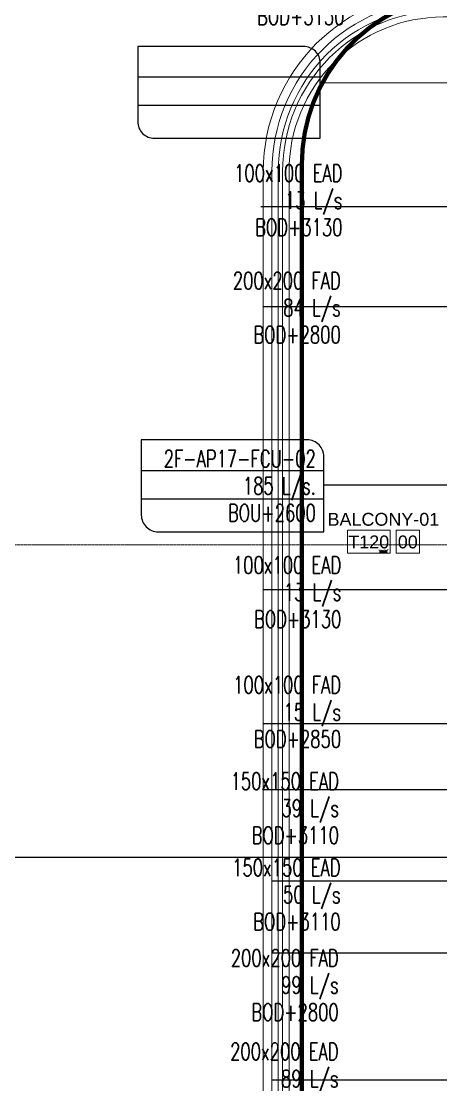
# Model space of a CAD drawing. Header units: millimetres. Extents: x -9226 to 166212, y -13 to 97274.
# Drawn here: x 24324 to 29222, y 68828 to 81230 of the extents above; entities that cross this region are included whole.
import ezdxf
from ezdxf.enums import TextEntityAlignment as Align

# ---------------------------------------------------------------- set-up
doc = ezdxf.new("R2010")
doc.units = ezdxf.units.MM
doc.linetypes.add('23491-A-XR-GRID$0$23288-XR-Unit GRIDS$0$CENTER2', pattern=[28.575, 19.05, -3.175, 3.175, -3.175])
doc.layers.get('0').update_dxf_attribs({"color": 8})
for name, color, linetype in [('0-AC TEXT', 7, 'Continuous'), ('1.INS', 8, 'Continuous'), ('1.STR', 8, 'Continuous'), ('23491-GN-XR-PLOT LIMIT$0$RETAIL', 8, 'Continuous'), ('cloud', 15, 'Continuous'), ('FAD', 3, 'Continuous'), ('TAGGING', 7, 'Continuous')]:
    doc.layers.add(name, color=color, linetype=linetype)
for name, color, linetype, lineweight in [('1.TAGGING', 7, 'Continuous', 5), ('1.XREF', 8, 'Continuous', 9), ('23491-A-XR-GRID$0$G-ANNO-GRID', 8, '23491-A-XR-GRID$0$23288-XR-Unit GRIDS$0$CENTER2', 0), ('23491-XR-AR-2ND FLOOR PLAN$0$23491-XR-AR-TYP FLOOR 2ND TO 18TH$0$23491-XR-AR-TYP-FLOOR$0$A-FLOR-HRAL', 8, 'Continuous', 15), ('23491-XR-AR-2ND FLOOR PLAN$0$23491-XR-AR-TYP FLOOR 2ND TO 18TH$0$23491-XR-AR-TYP-FLOOR$0$A-FLOR-PN00', 8, 'Continuous', 5), ('23491-XR-AR-2ND FLOOR PLAN$0$23491-XR-AR-TYP FLOOR 2ND TO 18TH$0$23491-XR-AR-TYP-FLOOR$0$A-FLOR-PN01', 8, 'Continuous', 9), ('23491-XR-AR-2ND FLOOR PLAN$0$A-FLOR-IDEN', 8, 'Continuous', 9), ('23491-XR-AR-2ND FLOOR PLAN$0$A-FLOR-IDEN @ 10', 8, 'Continuous', 9), ('23491-XR-AR-2ND FLOOR PLAN$0$A-FLOR-IDEN @ 100', 8, 'Continuous', 9), ('23491-XR-AR-2ND FLOOR PLAN$0$A-FLOR-IDEN @ 5', 8, 'Continuous', 9), ('23491-XR-AR-2ND FLOOR PLAN$0$A-FLOR-IDEN @ 8', 8, 'Continuous', 9), ('23491-XR-AR-2ND FLOOR PLAN$0$A-WALL-CAVI', 8, 'Continuous', 15), ('A-ANNO-DIMS', 8, 'Continuous', 9), ('MH SLAB', 15, 'Continuous', 0)]:
    doc.layers.add(name, color=color, linetype=linetype, lineweight=lineweight)
doc.styles.add('23491-XR-AR-2ND FLOOR PLAN$0$SDC-TEXT_4_2', font='arial.ttf')
doc.styles.add('ROMANS', font='isocp.shx', dxfattribs={"width": 0.8})
doc.styles.add('ROMANS100', font='romans.shx', dxfattribs={"width": 0.7, "height": 100})
doc.dimstyles.new('JSE', dxfattribs={"dimtxt": 50, "dimasz": 150, "dimexe": 0.18, "dimexo": 0.0625, "dimgap": 50, "dimtad": 0, "dimdec": 0, "dimrnd": 5, "dimzin": 0, "dimdsep": 46, "dimtxsty": 'ROMANS', "dimcen": 0.09, "dimclrd": 7, "dimclre": 7, "dimclrt": 7, "dimadec": 0, "dimazin": 0, "dimtfac": 1, "dimtdec": 0, "dimtofl": 0, "dimtmove": 0, "dimatfit": 3, "dimfxl": 1, "dimtolj": 1, "dimtzin": 0, "dimarcsym": 1})
doc.dimstyles.new('JSE-1.25', dxfattribs={"dimtxt": 200, "dimasz": 150, "dimexe": 0.18, "dimexo": 0.0625, "dimgap": 20, "dimtad": 1, "dimdec": 0, "dimrnd": 5, "dimzin": 0, "dimdsep": 46, "dimtxsty": 'ROMANS', "dimcen": 0.09, "dimclrd": 256, "dimclre": 256, "dimclrt": 7, "dimadec": 0, "dimazin": 0, "dimtfac": 1, "dimtdec": 0, "dimtofl": 0, "dimtmove": 0, "dimatfit": 3, "dimfxl": 1, "dimtolj": 1, "dimtzin": 0, "dimarcsym": 0})

# ---------------------------------------------------------------- blocks, each defined once
blk = doc.blocks.new('*U507')
at = {"color": 8, "linetype": 'ByBlock'}
for points in [[(1.3, 0), (-7, 0), (-7, 4.5), (1.3, 4.5)], [(2.5, 0), (7, 0), (7, 4.5), (2.5, 4.5)]]:
    blk.add_lwpolyline(points, close=True, dxfattribs=at)
at = {"color": 8, "linetype": 'ByBlock', "style": '23491-XR-AR-2ND FLOOR PLAN$0$SDC-TEXT_4_2'}
for tag, p in [('ROOM-NAME-2', (0, 9.95)), ('ROOM-NAME-1', (0, 6.6)), ('ROOM-NO.', (-2.85, 2.2)), ('ROOM-FINISH', (4.75, 2.2))]:
    blk.add_attdef(tag, text='', height=2.5, dxfattribs=at).set_placement(p, align=Align.MIDDLE_CENTER)
blk = doc.blocks.new('*U792')
at = {"layer": '23491-XR-AR-2ND FLOOR PLAN$0$A-FLOR-IDEN @ 10', "color": 8}
ref = blk.add_blockref('*U507', (28552, 75026), dxfattribs=dict(at, xscale=5.999999999999999, yscale=5.999999999999999, zscale=5.999999999999999))
ref.add_attrib('ROOM-NO.', 'T120', dxfattribs={"layer": '0', "color": 0, "linetype": 'ByBlock', "height": 15, "style": '23491-XR-AR-2ND FLOOR PLAN$0$SDC-TEXT_4_2'}).set_placement((28535, 75039), align=Align.MIDDLE_CENTER)
ref.add_attrib('ROOM-FINISH', '00', dxfattribs={"layer": '0', "color": 0, "linetype": 'ByBlock', "height": 15, "style": '23491-XR-AR-2ND FLOOR PLAN$0$SDC-TEXT_4_2'}).set_placement((28581, 75039), align=Align.MIDDLE_CENTER)
ref.add_attrib('ROOM-NAME-1', 'BALCONY-01', dxfattribs={"layer": '0', "color": 0, "linetype": 'ByBlock', "height": 15, "style": '23491-XR-AR-2ND FLOOR PLAN$0$SDC-TEXT_4_2'}).set_placement((28552, 75066), align=Align.MIDDLE_CENTER)
at = {"layer": '23491-XR-AR-2ND FLOOR PLAN$0$A-FLOR-IDEN @ 100', "color": 8}
ref = blk.add_blockref('*U507', (28552, 75026), dxfattribs=dict(at, xscale=60, yscale=60, zscale=60))
ref.add_attrib('ROOM-NO.', 'T120', dxfattribs={"layer": '0', "color": 0, "linetype": 'ByBlock', "height": 150, "style": '23491-XR-AR-2ND FLOOR PLAN$0$SDC-TEXT_4_2'}).set_placement((28381, 75158), align=Align.MIDDLE_CENTER)
ref.add_attrib('ROOM-FINISH', '00', dxfattribs={"layer": '0', "color": 0, "linetype": 'ByBlock', "height": 150, "style": '23491-XR-AR-2ND FLOOR PLAN$0$SDC-TEXT_4_2'}).set_placement((28837, 75158), align=Align.MIDDLE_CENTER)
ref.add_attrib('ROOM-NAME-1', 'BALCONY-01', dxfattribs={"layer": '0', "color": 0, "linetype": 'ByBlock', "height": 150, "style": '23491-XR-AR-2ND FLOOR PLAN$0$SDC-TEXT_4_2'}).set_placement((28552, 75422), align=Align.MIDDLE_CENTER)
at = {"layer": '23491-XR-AR-2ND FLOOR PLAN$0$A-FLOR-IDEN @ 5', "color": 8}
ref = blk.add_blockref('*U507', (28552, 75026), dxfattribs=dict(at, xscale=3, yscale=3, zscale=3))
ref.add_attrib('ROOM-NO.', 'T120', dxfattribs={"layer": '0', "color": 0, "linetype": 'ByBlock', "height": 7.5, "style": '23491-XR-AR-2ND FLOOR PLAN$0$SDC-TEXT_4_2'}).set_placement((28544, 75033), align=Align.MIDDLE_CENTER)
ref.add_attrib('ROOM-FINISH', '00', dxfattribs={"layer": '0', "color": 0, "linetype": 'ByBlock', "height": 7.5, "style": '23491-XR-AR-2ND FLOOR PLAN$0$SDC-TEXT_4_2'}).set_placement((28566, 75033), align=Align.MIDDLE_CENTER)
ref.add_attrib('ROOM-NAME-1', 'BALCONY-01', dxfattribs={"layer": '0', "color": 0, "linetype": 'ByBlock', "height": 7.5, "style": '23491-XR-AR-2ND FLOOR PLAN$0$SDC-TEXT_4_2'}).set_placement((28552, 75046), align=Align.MIDDLE_CENTER)
at = {"layer": '23491-XR-AR-2ND FLOOR PLAN$0$A-FLOR-IDEN @ 8', "color": 8}
ref = blk.add_blockref('*U507', (28552, 75026), dxfattribs=dict(at, xscale=4.8, yscale=4.8, zscale=4.8))
ref.add_attrib('ROOM-NO.', 'T120', dxfattribs={"layer": '0', "color": 0, "linetype": 'ByBlock', "height": 12, "style": '23491-XR-AR-2ND FLOOR PLAN$0$SDC-TEXT_4_2'}).set_placement((28538, 75037), align=Align.MIDDLE_CENTER)
ref.add_attrib('ROOM-FINISH', '00', dxfattribs={"layer": '0', "color": 0, "linetype": 'ByBlock', "height": 12, "style": '23491-XR-AR-2ND FLOOR PLAN$0$SDC-TEXT_4_2'}).set_placement((28575, 75037), align=Align.MIDDLE_CENTER)
ref.add_attrib('ROOM-NAME-1', 'BALCONY-01', dxfattribs={"layer": '0', "color": 0, "linetype": 'ByBlock', "height": 12, "style": '23491-XR-AR-2ND FLOOR PLAN$0$SDC-TEXT_4_2'}).set_placement((28552, 75058), align=Align.MIDDLE_CENTER)
blk = doc.blocks.new('23491-GN-XR-PLOT LIMIT')
at = {"layer": '23491-GN-XR-PLOT LIMIT$0$RETAIL', "color": 8}
blk.add_lwpolyline([(48272, 23526), (50500, 25555), (50500, 80173), (48693, 81480), (5000, 81480), (5000, 71480), (40000, 71480), (40000, 32256, 0.000401), (5000, 26237), (5000, 16088, -0.000496)], format="xyb", close=True, dxfattribs=at)
blk = doc.blocks.new('23491-XR-AR-2ND FLOOR PLAN')
at = {"layer": '23491-XR-AR-2ND FLOOR PLAN$0$23491-XR-AR-TYP FLOOR 2ND TO 18TH$0$23491-XR-AR-TYP-FLOOR$0$A-FLOR-HRAL', "color": 8}
for points in [[(33700, 81405), (29250, 81405, 0.414214), (27325, 79480), (27325, 34180)], [(33700, 81355), (29250, 81355, 0.414214), (27375, 79480), (27375, 34180)]]:
    blk.add_lwpolyline(points, format="xyb", dxfattribs=at)
at = {"layer": '23491-XR-AR-2ND FLOOR PLAN$0$23491-XR-AR-TYP FLOOR 2ND TO 18TH$0$23491-XR-AR-TYP-FLOOR$0$A-FLOR-PN00', "color": 8}
blk.add_line((27150, 79480), (27150, 34280), dxfattribs=at)
blk.add_arc((29250, 79480), 2100, 90.0001, 179.9999, dxfattribs=at)
at = {"layer": '23491-XR-AR-2ND FLOOR PLAN$0$23491-XR-AR-TYP FLOOR 2ND TO 18TH$0$23491-XR-AR-TYP-FLOOR$0$A-FLOR-PN01', "color": 8}
for points in [[(33550, 81480), (29250, 81480, 0.414214), (27250, 79480), (27250, 34180)], [(33700, 81280), (29250, 81280, 0.414214), (27450, 79480), (27450, 34180)]]:
    blk.add_lwpolyline(points, format="xyb", dxfattribs=at)
at = {"layer": '23491-XR-AR-2ND FLOOR PLAN$0$A-FLOR-IDEN'}
blk.add_blockref('*U792', (0, 0), dxfattribs=at)
at = {"layer": '23491-XR-AR-2ND FLOOR PLAN$0$A-WALL-CAVI', "color": 8}
blk.add_blockref('23491-GN-XR-PLOT LIMIT', (0, 0), dxfattribs=at)
blk = doc.blocks.new('23491-A-XR-GRID')
at = {"layer": '23491-A-XR-GRID$0$G-ANNO-GRID', "color": 8, "ltscale": 0.5}
blk.add_line((-8076, 75125, 0), (56828, 75125, 0), dxfattribs=at)
blk = doc.blocks.new('XREF')
at = {"layer": 'A-ANNO-DIMS', "color": 8}
blk.add_blockref('23491-XR-AR-2ND FLOOR PLAN', (0, 0), dxfattribs=at)
blk.add_blockref('23491-A-XR-GRID', (0, 0))
blk = doc.blocks.new('I LOVE USTR')
at = {"layer": 'MH SLAB', "const_width": 50}
blk.add_lwpolyline([(43216, 17719), (44047, 12883, -0.093317), (43355, 12622), (12015, 7240, -0.414199), (10630, 8219), (9936, 12257), (11020, 12443), (9741, 19885), (10254, 19973), (10238, 20067), (12309, 20423), (10826, 29051, -0.414214), (11805, 30437), (26850, 33022), (26850, 34180), (27600, 34180), (27600, 79563, -0.414214), (29600, 81563), (37750, 81563), (47800, 81563, -0.414214), (49800, 79563), (49800, 18851), (43216, 17719)], format="xyb", dxfattribs=at)
blk = doc.blocks.new('A$C32d94600')
at = {"layer": 'cloud', "color": 15}
blk.add_blockref('I LOVE USTR', (-5100, -86376, 0), dxfattribs=at)
blk = doc.blocks.new('*U563')
at = {"layer": 'TAGGING', "color": 7, "linetype": 'Continuous', "extrusion": (0.017452, 2.537e-13, 0.999848)}
for p, q in [((1638.6, -276.3, -28.1), (0, -276.4, 0)), ((1638.6, -530.2, -28.1), (0, -530.3, 0))]:
    blk.add_line(p, q, dxfattribs=at)
blk.add_lwpolyline([(0.1, -1488.8), (0, 0), (-673.2, 0, 0.414214), (-823.2, -150.1), (-823.2, -1638.9), (-149.9, -1638.8, 0.414214)], format="xyb", close=True, dxfattribs=at)

msp = doc.modelspace()

# ---------------------------------------------------------------- block references
at = {"layer": '1.STR'}
msp.add_blockref('A$C32d94600', (5100, 86375.3), dxfattribs=at)

# ---------------------------------------------------------------- next in the draw order: block references
at = {"layer": '1.XREF'}
msp.add_blockref('XREF', (0, 0), dxfattribs=at)

# ---------------------------------------------------------------- next in the draw order: linework, layer by layer
at = {"layer": '1.INS', "color": 7, "elevation": 0}
msp.add_lwpolyline([(31650, 73522.5), (31650, 73037.1), (27150, 73037.1)], dxfattribs=at)
at = {"layer": 'FAD', "color": 7, "elevation": 0}
msp.add_lwpolyline([(35723.1, 75908), (35723.1, 79067.3), (27121.4, 79067.3)], dxfattribs=at)
at = {"layer": 'FAD', "color": 7}
msp.add_lwpolyline([(31520.5, 74598.3), (27150, 74598.3)], dxfattribs=at)

# ---------------------------------------------------------------- next in the draw order: block references
at = {"layer": '1.TAGGING', "xscale": 1.301204819277108, "yscale": 1.301204819277108, "zscale": 1.301204819277108}
for p in [(25683.4, 80936.5), (25725.7, 76347.8)]:
    msp.add_blockref('*U563', p, dxfattribs=at)

# ---------------------------------------------------------------- next in the draw order: texts
at = {"layer": '0-AC TEXT', "char_height": 200, "attachment_point": 3, "line_spacing_factor": 0.946776, "style": 'ROMANS100'}
for s, insert, width in [('100x100 EAD\\P13 L/s\\PBOD+3130', (28097.6, 82019.1), 2328.667), ('100x100 EAD\\P13 L/s\\PBOD+3130', (28074.6, 79558.3), 2328.667), ('200x200 FAD\\P84 L/s\\PBOD+2800', (28054.3, 78305.7, 0), 2328.667), ('2F-AP17-FCU-02\\P185 L/s. \\PBOU+2600', (27763.2, 76228.1), 1955.333), ('100x100 EAD\\P13 L/s\\PBOD+3130', (28061.5, 74988.7), 2328.667), ('100x100 FAD\\P15 L/s\\PBOD+2850', (28058.1, 73590.8), 2328.667), ('150x150 EAD\\P39 L/s\\PBOD+3110', (28034, 72468.2), 2328.667), ('150x150 EAD\\P50 L/s\\PBOD+3110', (28052.5, 71460.5), 2328.667), ('200x200 FAD\\P99 L/s\\PBOD+2800', (28030.4, 70406.2), 2328.667), ('200x200 EAD\\P89 L/s\\PBOD+3100', (28029, 69314.9), 2328.667)]:
    msp.add_mtext(s, dxfattribs=dict(at, insert=insert, width=width))

# ---------------------------------------------------------------- next in the draw order: leaders
at = {"layer": '1.INS'}
for points in [[(34525.3, 72266.9, 0), (27150, 72266.9, 0)], [(36573.8, 71203.6), (27250, 71203.6)], [(34805.8, 70361.9, 0.3), (27250, 70361.9, 0.3)], [(38389.1, 68900.2), (38406.5, 67825.7), (27150, 67825.7)]]:
    msp.add_leader(points, dimstyle='JSE', override={"dimgap": 50, "dimtad": 0}, dxfattribs=at)
at = {"layer": '1.TAGGING'}
msp.add_leader([(35880, 74531.8, 0), (35880, 80491.3, 0), (27852.7, 80510.1, 0)], dimstyle='JSE-1.25', override={"dimgap": 20, "dimtad": 0}, dxfattribs=at)
at = {"layer": 'FAD'}
for points in [[(38170.8, 69683, 0.1), (38170.8, 87014.7, 0.1), (27931.7, 87014.7, 0.1)], [(36834.8, 74897.4, 0.1), (36834.8, 85580.6, 0.1), (27018.1, 85580.6, 0.1)], [(36372.5, 76267, 0), (36370.1, 82975.1, 0), (27984.7, 82975.1, 0)], [(34918.8, 74750.9, 0.2), (34918.8, 77898, 0.2), (27154.5, 77898, 0.2)], [(30875, 74704.5, 0), (30875, 75820.3, 0), (27857.8, 75820.3, 0)], [(37045.2, 69470, 0.1), (37045.2, 68879.5, 0.1), (27250, 68879.5, 0.1)]]:
    msp.add_leader(points, dimstyle='JSE', override={"dimgap": 50, "dimtad": 0}, dxfattribs=at)

doc.saveas('drawing.dxf')
